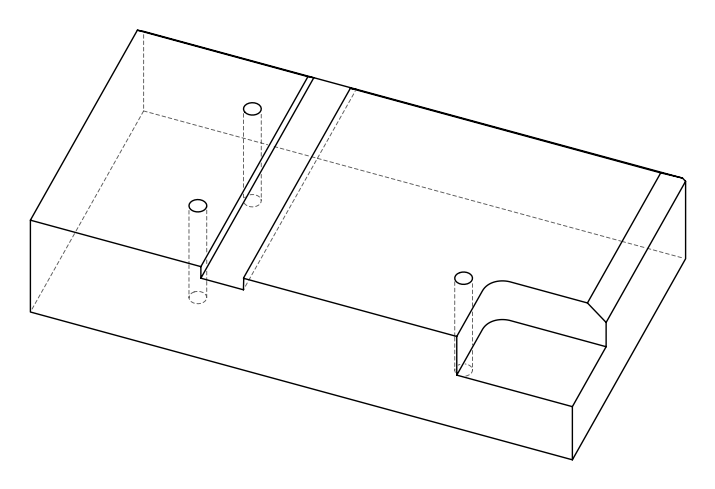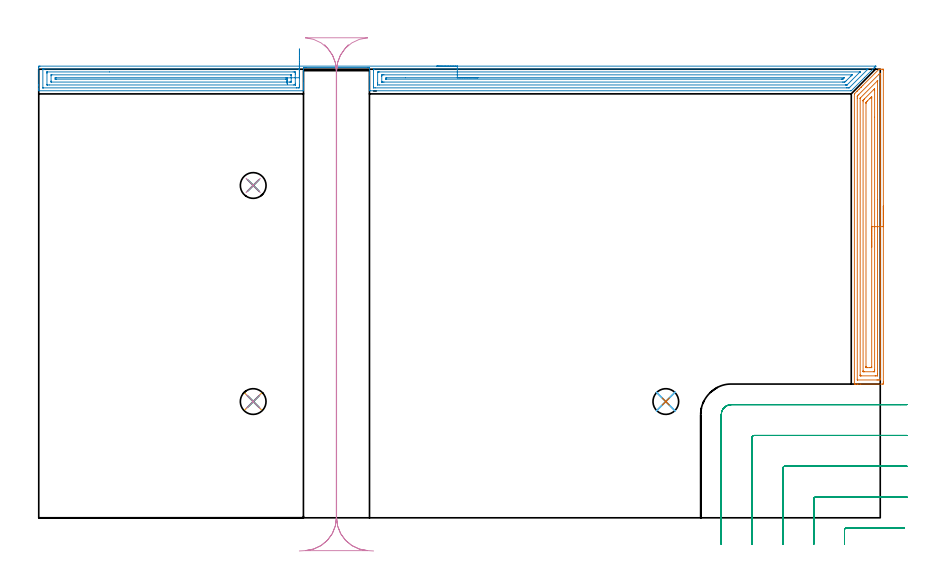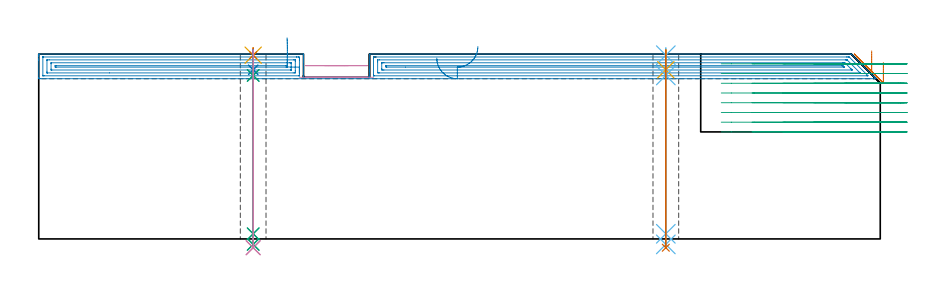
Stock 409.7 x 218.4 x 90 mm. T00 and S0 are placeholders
(PLAN: 16 operations, 12 tool changes, 35.4 min)
(1 AREA_MILL | FG_CHAMFER_SURFACE | UGT0205_001 | 6.25 min | 15940 mm3)
(2 AREA_MILL_1 | FG_CHAMFER_SURFACE_1 | UGT0205_001 | 15.43 min | 28674 mm3)
(3 MILL_CORNER_NOTCH_RECTANGULAR | CORNER_NOTCH_RECTANGULAR | UGT0201_094 | Follow Part, ap 5, ae 75% | 8.82 min | 213152 mm3)
(4 MILL_RECTANGULAR_SLOT | SLOT_RECTANGULAR | UGT0201_004 | Follow Part, ap 8, ae 75% | 2.28 min | 77035 mm3)
(5 SPOT_DRILL | STEP1HOLE | NXT0321_9005460120000 | 0.03 min | 11 mm3)
(6 SPOT_DRILL_1 | STEP1HOLE_1 | NXT0321_9005460120000 | 0.03 min | 3 mm3)
(7 SPOT_DRILL_2 | STEP1HOLE_2 | NXT0321_9005460120000 | 0.03 min | 4 mm3)
(8 DRILL_BLIND_HOLE_INTO_CENTER | STEP1HOLE | NXT0301_022 | 0.04 min | 116 mm3)
(9 GUN_DRILL_THROUGH_HOLE | STEP1HOLE | UGT0307_001 | 0.43 min | 1659 mm3)
(10 SPADE_DRILL_TO_ENLARGE_THROUGH_HOLE | STEP1HOLE | UGT0306_003 | 0.39 min | 9199 mm3)
(11 DRILL_BLIND_HOLE_INTO_CENTER_1 | STEP1HOLE_1 | NXT0301_022 | 0.04 min | 142 mm3)
(12 GUN_DRILL_THROUGH_HOLE_1 | STEP1HOLE_1 | UGT0307_001 | 0.43 min | 1586 mm3)
(13 SPADE_DRILL_TO_ENLARGE_THROUGH_HOLE_1 | STEP1HOLE_1 | UGT0306_003 | 0.39 min | 9272 mm3)
(14 DRILL_BLIND_HOLE_INTO_CENTER_2 | STEP1HOLE_2 | NXT0301_022 | 0.04 min | 145 mm3)
(15 GUN_DRILL_THROUGH_HOLE_2 | STEP1HOLE_2 | UGT0307_001 | 0.43 min | 1608 mm3)
(16 SPADE_DRILL_TO_ENLARGE_THROUGH_HOLE_2 | STEP1HOLE_2 | UGT0306_003 | 0.39 min | 9284 mm3)
(TOOL UGT0205_001 | Chamfer Mill 20 x 3 x 45 deg. | D20 FL50 Z2)
(TOOL UGT0201_094 | End mill 20 mm | D20 FL38 Z4)
(TOOL UGT0201_004 | End Mill 32 mm | D32 FL53 Z6)
(TOOL NXT0321_9005460120000 | NC Spot Drill, 142deg, 12mm, Carbide, Uncoated | D12 PA142 FL30 Z2)
(TOOL NXT0301_022 | Carbide Drill 5.1mm [860.1-0510-015A1-MM 2214] | D5.1 PA140 FL28 Z2)
(TOOL UGT0307_001 | Gun Drill 5 mm | D5 PA130 FL24 Z1)
(TOOL UGT0306_003 | Spade Drill 12.5mm | D12.5 PA132 FL10 Z2)
(OP 1 AREA_MILL)
G17 G21 G94 G90
T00 M6
G54
G17 G0 G90 X411.2 Y151.75 S1061 M3
G43 Z100. H0
Z85.9
G94 G1 Y151.712 Z85.028 F250.
Y151.598 Z84.163
Y151.409 Z83.312
Y151.147 Z82.48
Y150.813 Z81.674
Y150.41 Z80.9
Y149.941 Z80.164
Y149.41 Z79.472
Y148.821 Z78.829
Y148.178 Z78.24
Y147.486 Z77.708
Y146.75 Z77.24
Y145.976 Z76.837
Y145.17 Z76.503
Y144.338 Z76.241
Y143.486 Z76.052
Y142.622 Z75.938
Y141.75 Z75.9
Y66.176
X411.199 Y65.732 Z75.901
X411.195 Y65.287 Z75.903
X411.192 Y65.11 Z75.906
X410.757 Y65.1 Z76.341
X400.186 Z86.909
X398.788 Z88.308
X398.424 Z88.671
X397.697 Z89.403
X397.466 Z89.634
X397.101 Y65.105 Z89.99
X397.1 Y65.285 Z90.
Y206.142
X397.104 Y206.406 Z89.99
X397.289 Y206.589 Z89.81
X398.331 Y207.632 Z88.766
X398.424 Y207.726 Z88.672
X398.63 Y207.931 Z88.469
X398.684 Y207.984 Z88.416
X399.305 Y208.607 Z87.791
X399.525 Y208.825 Z87.575
X400.186 Y209.488 Z86.91
X400.369 Y209.669 Z86.73
X400.419 Y209.719 Z86.681
X401.067 Y210.368 Z86.03
X401.212 Y210.513 Z85.887
X408.995 Y218.295 Z78.103
X409.093 Y218.39 Z78.004
X409.122 Y218.395 Z77.975
X409.722 Y218.4 Z77.378
X410.029 Z77.07
X410.757 Z76.339
X411.119 Y218.399 Z75.977
X411.191 Y218.397 Z75.905
X411.196 Y218.215 Z75.904
X411.2 Y217.99 Z75.9
Y141.75
X409.786 Z77.314
X409.785 Y67.612 Z77.315
X409.784 Y67.52 Z77.316
X409.779 Y67.129 Z77.321
X409.4 Y67.109 Z77.7
X408.995 Y67.103 Z78.105
X408.528 Y67.1 Z78.572
X408.114 Z78.986
X398.611 Y67.101 Z88.489
X398.576 Y67.103 Z88.524
X398.541 Y67.109 Z88.559
X398.521 Y67.114 Z88.579
X398.52 Y67.142 Z88.58
X398.515 Y67.428 Z88.585
X398.514 Y204.353 Z88.586
X398.516 Y205.155 Z88.584
X398.518 Y205.248 Z88.582
X398.521 Y205.343 Z88.579
X398.585 Y205.424 Z88.515
X398.705 Y205.549 Z88.395
X398.856 Y205.704 Z88.244
X399.292 Y206.142 Z87.808
X409.129 Y215.98 Z77.971
X409.347 Y216.194 Z77.753
X409.51 Y216.351 Z77.59
X409.537 Y216.375 Z77.563
X409.587 Y216.39 Z77.513
X409.711 Y216.395 Z77.389
X409.743 Y216.394 Z77.357
X409.772 Y216.391 Z77.328
X409.779 Y216.342 Z77.321
X409.784 Y216.072 Z77.316
X409.785 Y215.98 Z77.315
X409.786 Y141.75 Z77.314
X408.372 Z78.728
X408.371 Y69.942 Z78.729
X408.369 Y69.309 Z78.731
X408.367 Y69.179 Z78.733
X408.365 Y69.121 Z78.735
X408.312 Y69.108 Z78.788
X408.114 Y69.104 Z78.986
X407.439 Y69.1 Z79.661
X407.233 Z79.867
X400.392 Z86.708
X400.186 Y69.104 Z86.914
X399.981 Y69.11 Z87.119
X399.935 Y69.115 Z87.165
X399.932 Y69.153 Z87.168
X399.93 Y69.222 Z87.17
X399.929 Y69.309 Z87.171
X399.928 Y69.571 Z87.172
X399.929 Y204.037 Z87.171
X399.93 Y204.195 Z87.17
X399.932 Y204.274 Z87.168
X399.935 Y204.31 Z87.165
X399.962 Y204.353 Z87.138
X400.072 Y204.469 Z87.028
X400.186 Y204.586 Z86.914
X408.277 Y212.677 Z78.823
X408.348 Y212.744 Z78.752
X408.369 Y212.76 Z78.731
Y212.759
X408.371 Y212.739 Z78.729
X408.372 Y154.997 Z78.728
Y141.75
X406.957 Z80.143
Y71.992
X406.955 Y71.38 Z80.145
X406.951 Y71.173 Z80.149
X406.949 Y71.11 Z80.151
X406.901 Y71.107 Z80.199
X406.791 Y71.104 Z80.309
X406.352 Y71.1 Z80.748
X401.948 Z85.152
X401.508 Y71.104 Z85.592
X401.399 Y71.107 Z85.701
X401.351 Y71.11 Z85.749
X401.349 Y71.147 Z85.751
X401.346 Y71.245 Z85.754
X401.343 Y71.712 Z85.757
Y202.565
X401.344 Y203.177 Z85.756
X401.347 Y203.248 Z85.753
X401.349 Y203.28 Z85.751
X401.364 Y203.303 Z85.736
X401.511 Y203.459 Z85.589
X401.73 Y203.68 Z85.37
X401.948 Y203.899 Z85.152
X406.612 Y208.562 Z80.488
X406.878 Y208.825 Z80.222
X406.9 Y208.84 Z80.2
X406.95 Y208.825 Z80.15
X406.954 Y208.555 Z80.146
X406.956 Y208.211 Z80.144
X406.957 Y195.022 Z80.143
Y141.75
X405.543 Z81.557
X405.542 Y73.489 Z81.558
X405.539 Y73.197 Z81.561
X405.536 Y73.118 Z81.564
X405.531 Y73.109 Z81.569
X405.513 Y73.105 Z81.587
X405.471 Y73.102 Z81.629
X405.261 Y73.1 Z81.839
X404.59 Z82.51
X403.499 Z83.601
X402.829 Y73.103 Z84.271
X402.785 Y73.106 Z84.315
X402.766 Y73.109 Z84.334
X402.762 Y73.271 Z84.338
X402.758 Y73.562 Z84.342
X402.757 Y73.708 Z84.343
Y201.816
X402.759 Y201.962 Z84.341
X402.764 Y202.249 Z84.336
X402.829 Y202.323 Z84.271
X402.946 Y202.446 Z84.154
X403.063 Y202.565 Z84.037
X403.389 Y202.89 Z83.711
X404.72 Y204.222 Z82.38
X405.164 Y204.665 Z81.936
X405.471 Y204.971 Z81.629
X405.517 Y205.012 Z81.583
X405.535 Y205.027 Z81.565
X405.538 Y204.864 Z81.562
X405.542 Y204.572 Z81.558
X405.543 Y204.426 Z81.557
Y141.75
Y140.878 Z81.595
Y140.013 Z81.709
Y139.162 Z81.898
Y138.33 Z82.16
Y137.524 Z82.494
Y136.75 Z82.897
Y136.014 Z83.365
Y135.322 Z83.896
Y134.679 Z84.486
Y134.09 Z85.129
Y133.558 Z85.821
Y133.09 Z86.557
Y132.687 Z87.331
Y132.353 Z88.137
Y132.091 Z88.969
Y131.902 Z89.82
Y131.788 Z90.685
Y131.75 Z91.557
G0 Z100.
M5
M2
(OP 2 AREA_MILL_1)
G17 G21 G94 G90
T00 M6
G54
G17 G0 G90 X193.8 Y219.9 S1061 M3
G43 Z100. H0
Z88.
G94 G1 X193.838 Z87.128 F250.
X193.952 Z86.264
X194.141 Z85.412
X194.403 Z84.58
X194.737 Z83.774
X195.14 Z83.
X195.608 Z82.264
X196.14 Z81.572
X196.729 Z80.929
X197.372 Z80.34
X198.064 Z79.808
X198.8 Z79.34
X199.574 Z78.937
X200.38 Z78.603
X201.212 Z78.341
X202.064 Z78.152
X202.928 Z78.038
X203.8 Z78.
X407.469
X407.505 Y219.897
X407.589 Y219.889 Z78.003
X407.552 Y219.849 Z78.045
X407.432 Y219.731 Z78.167
X407.275 Y219.572 Z78.323
X407.122 Y219.421 Z78.477
X406.985 Y219.284 Z78.614
X406.838 Y219.136 Z78.76
X406.695 Y218.994 Z78.903
X406.539 Y218.838 Z79.06
X406.402 Y218.699 Z79.196
X402.073 Y214.373 Z83.527
X395.72 Y208.021 Z89.878
X395.595 Y207.904 Z89.989
X395.375 Y207.9 Z90.
X161.377
X161.01 Y207.906 Z89.992
X161. Y208.177 Z89.722
Y215.346 Z82.554
Y216.082 Z81.813
Y216.45 Z81.445
Y218.883 Z79.011
Y218.975 Z78.925
Y219.2 Z78.7
X160.694
X160.484 Y219.195 Z78.695
X160.462 Y219.2 Z78.7
X160.459
X160.457 Y219.199 Z78.697
X160.454 Y219.195 Z78.693
X160.435 Y219.199 Z78.698
X160.43 Y219.198 Z78.696
X160.428 Y219.197 Z78.694
X160.425 Y219.199 Z78.695
X160.414 Y219.2 Z78.7
X160.39
X160.387 Y219.199 Z78.699
X160.167 Y219.2 Z78.695
X160.039 Z78.7
X130.107
X129.671 Y219.199 Z78.694
X129.624 Y219.2 Z78.699
X129.224 Y219.198 Z78.698
X129.097
X128.9
Y211.718 Z86.175
Y211.085 Z86.813
Y210.846 Z87.051
Y210.212 Z87.685
Y209.973 Z87.923
Y209.495 Z88.404
Y208.706 Z89.193
Y208.079 Z89.819
X128.898 Y207.988 Z89.904
X128.89 Y207.903 Z89.989
X128.778 Y207.9 Z90.
X0.168
X0.01 Y207.902 Z89.988
X0.002 Y208.022 Z89.87
X0. Y208.147 Z89.752
Y208.443 Z89.457
Y209.101 Z88.794
Y210.302 Z87.595
Y210.846 Z87.048
Y219.3 Z78.597
X0.003 Y219.572 Z78.325
X0.01 Y219.893 Z78.004
X0.281 Y219.898 Z78.001
X0.615 Y219.9 Z78.
X203.8
Y218.486 Z79.414
X403.217 Y218.485 Z79.415
X403.413
X403.635 Y218.482 Z79.418
X403.711 Y218.479 Z79.421
X403.678 Y218.44 Z79.46
X403.514 Y218.267 Z79.633
X403.413 Y218.163 Z79.737
X394.856 Y209.607 Z88.293
X394.731 Y209.483 Z88.417
X394.628 Y209.385 Z88.515
X394.56 Y209.322 Z88.578
X394.481 Y209.32 Z88.58
X394.26 Y209.317 Z88.583
X393.588 Y209.314 Z88.586
X393.37
X163.837
X163.163 Y209.317 Z88.583
X163.067 Y209.319 Z88.581
X163.017 Y209.321 Z88.579
X163.01 Y209.496 Z88.404
X163.003 Y209.814 Z88.086
X163.001 Y209.973 Z87.927
Y217.986 Z79.915
X163.003 Y218.145 Z79.755
X163.01 Y218.462 Z79.438
X163.022 Y218.48 Z79.42
X163.038 Y218.482 Z79.418
X163.079 Y218.484 Z79.416
X163.163 Y218.485 Z79.415
X163.382 Y218.486 Z79.414
X203.8
Y217.072 Z80.828
X399.72 Y217.071 Z80.829
X399.763 Y217.07 Z80.83
X399.84 Y217.067 Z80.833
X399.849 Y217.065 Z80.835
X399.846 Y217.055 Z80.845
X399.84 Y217.041 Z80.859
X399.797 Y216.996 Z80.904
X399.755 Y216.954 Z80.946
X393.618 Y210.817 Z87.083
X393.588 Y210.79 Z87.11
X393.534 Y210.745 Z87.155
X393.49 Y210.735 Z87.165
X393.395 Y210.733 Z87.167
X393.202 Y210.73 Z87.17
X392.815 Y210.729 Z87.171
X392.695 Y210.728 Z87.172
X165.842 Y210.729 Z87.171
X165.064 Y210.733 Z87.167
X165.038 Y210.735 Z87.165
X165.008 Y210.788 Z87.112
X165.005 Y210.846 Z87.054
X165. Y211.669 Z86.231
X165.001 Y216.903 Z80.997
X165.003 Y216.954 Z80.946
X165.01 Y217.05 Z80.85
X165.362 Y217.065 Z80.835
X165.602 Y217.069 Z80.831
X165.723 Y217.071 Z80.829
X203.8 Y217.072 Z80.828
Y215.657 Z82.243
X395.809
X395.902 Y215.656 Z82.244
X395.938 Y215.654 Z82.246
X395.982 Y215.651 Z82.249
X395.961 Y215.621 Z82.279
X395.906 Y215.562 Z82.338
X395.56 Y215.209 Z82.691
X395.469 Y215.117 Z82.783
X393.262 Y212.91 Z84.99
X392.942 Y212.591 Z85.309
X392.819 Y212.47 Z85.43
X392.695 Y212.35 Z85.55
X392.473 Y212.15 Z85.75
X392.257 Y212.147 Z85.753
X391.802 Y212.144 Z85.756
X391.368 Y212.143 Z85.757
X168.087
X167.629 Y212.144 Z85.756
X167.19 Y212.147 Z85.753
X167.034 Y212.15 Z85.75
X167.01 Y212.161 Z85.739
X167.006 Y212.216 Z85.684
X167.001 Y212.331 Z85.569
Y214.95 Z82.95
X167.004 Y215.209 Z82.691
X167.01 Y215.516 Z82.384
X167.026 Y215.65 Z82.25
X167.174 Y215.653 Z82.247
X167.629 Y215.656 Z82.244
X168.063 Y215.657 Z82.243
X203.8
Y214.243 Z83.657
X391.802
X391.899 Y214.241 Z83.659
X392.073 Y214.236 Z83.664
X392.122 Y214.23 Z83.67
X392.111 Y214.217 Z83.683
X392.021 Y214.122 Z83.778
X391.904 Y214.002 Z83.898
X391.802 Y213.9 Z84.
X391.581 Y213.68 Z84.22
X391.499 Y213.6 Z84.3
X391.468 Y213.574 Z84.326
X391.452 Y213.564 Z84.336
X391.434 Y213.562 Z84.338
X391.344 Y213.559 Z84.341
X390.981 Y213.557 Z84.343
X390.909
X169.319 Y213.558 Z84.342
X169.041 Y213.563 Z84.337
X169.014 Y213.564 Z84.336
X169.009 Y213.583 Z84.317
X169.003 Y213.617 Z84.283
X169.002 Y213.651 Z84.249
Y213.867 Z84.033
X169.01 Y214.226 Z83.674
X169.377 Y214.241 Z83.659
X169.415 Y214.242 Z83.658
X178.609 Y214.243 Z83.657
X203.8
X204.672 Z83.695
X205.536 Z83.809
X206.388 Z83.998
X207.22 Z84.26
X208.026 Z84.594
X208.8 Z84.997
X209.536 Z85.465
X210.228 Z85.996
X210.871 Z86.586
X211.46 Z87.229
X211.992 Z87.921
X212.46 Z88.657
X212.863 Z89.431
X213.197 Z90.237
X213.459 Z91.069
X213.648 Z91.92
X213.762 Z92.785
X213.8 Z93.657
G0 Z100.
X126.9 Y228.385
Z83.657
G1 Y227.742 Z83.068
Y227.05 Z82.537
Y226.314 Z82.068
Y225.54 Z81.665
Y224.734 Z81.331
Y223.902 Z81.069
Y223.05 Z80.88
Y222.185 Z80.766
Y221.314 Z80.728
Y220.442 Z80.766
Y219.577 Z80.88
Y218.726 Z81.069
Y217.894 Z81.331
Y217.088 Z81.665
Y216.314 Z82.068
Y215.578 Z82.537
Y214.886 Z83.068
Y214.243 Z83.657
Y210.846 Z87.054
Y210.499 Z87.401
X126.897 Y209.973 Z87.927
X126.891 Y209.635 Z88.265
X126.873 Y209.321 Z88.579
X126.545 Y209.317 Z88.583
X126.325 Y209.315 Z88.585
X125.652 Y209.314 Z88.586
X125.433
X2.182
X2.051 Y209.316 Z88.584
X2.019 Y209.318 Z88.582
X2.011 Y209.321 Z88.579
X2.007 Y209.328 Z88.572
X2.003 Y209.356 Z88.544
X2. Y209.492 Z88.408
Y218.218 Z79.682
X2.003 Y218.349 Z79.551
X2.008 Y218.453 Z79.447
X2.01 Y218.48 Z79.42
X2.023 Y218.481 Z79.419
X2.064 Y218.483 Z79.417
X2.401 Y218.485 Z79.415
X2.62 Y218.486 Z79.414
X126.545 Y218.485 Z79.415
X126.765 Y218.484 Z79.416
X126.869 Y218.48 Z79.42
X126.888 Y218.479 Z79.421
X126.893 Y218.468 Z79.432
X126.896 Y218.451 Z79.449
X126.899 Y218.353 Z79.547
X126.9 Y214.243 Z83.657
X124.9
Y211.58 Z86.32
X124.899 Y210.846 Z87.054
X124.896 Y210.777 Z87.123
X124.891 Y210.744 Z87.156
X124.888 Y210.735 Z87.165
X124.874 Y210.733 Z87.167
X124.759 Y210.73 Z87.17
X123.986 Y210.728 Z87.172
X5.08
X4.306 Y210.73 Z87.17
X4.187 Y210.732 Z87.168
X4.068 Y210.735 Z87.165
X4.009 Y210.742 Z87.158
X4.006 Y210.785 Z87.115
X4.003 Y210.846 Z87.054
X4. Y211.028 Z86.872
Y216.264 Z81.636
X4.004 Y216.954 Z80.946
X4.008 Y217.045 Z80.855
X4.01 Y217.063 Z80.837
X4.029 Y217.066 Z80.834
X4.07 Y217.069 Z80.831
X4.187 Y217.071 Z80.829
X34.463 Y217.072 Z80.828
X123.866 Y217.071 Z80.829
X124.64 Y217.07 Z80.83
X124.759 Y217.068 Z80.832
X124.87 Y217.065 Z80.835
X124.89 Y216.954 Z80.946
X124.896 Y216.82 Z81.08
X124.9 Y216.082 Z81.818
Y215.944 Z81.956
Y214.243 Z83.657
X122.9
X122.899 Y212.591 Z85.309
X122.89 Y212.191 Z85.709
X122.886 Y212.149 Z85.751
X122.813 Y212.147 Z85.753
X122.691 Y212.144 Z85.756
X122.538 Y212.143 Z85.757
X122.079
X6.135
X6.093 Y212.144 Z85.756
X6.051 Y212.146 Z85.754
X6.022 Y212.149 Z85.751
X6.01 Y212.178 Z85.722
X6. Y212.565 Z85.335
Y212.591 Z85.309
Y215.209 Z82.691
X6.01 Y215.632 Z82.269
X6.012 Y215.651 Z82.249
X6.051 Y215.653 Z82.247
X6.132 Y215.655 Z82.245
X6.255 Y215.657 Z82.243
X6.408
X122.789
X122.834 Y215.656 Z82.244
X122.881 Y215.652 Z82.248
X122.89 Y215.651 Z82.249
X122.893 Y215.636 Z82.264
X122.897 Y215.597 Z82.303
X122.9 Y215.28 Z82.62
Y214.243 Z83.657
X120.899 Y214.155 Z83.745
X120.898 Y213.745 Z84.155
X120.893 Y213.604 Z84.296
X120.891 Y213.568 Z84.332
X120.819 Y213.564 Z84.336
X120.644 Y213.561 Z84.339
X120.293 Y213.557 Z84.343
X120.198
X8.557
X8.225 Y213.558 Z84.342
X8.059 Y213.56 Z84.34
X8.02 Y213.563 Z84.337
X8.01 Y213.566 Z84.334
X8.007 Y213.58 Z84.32
X8.004 Y213.633 Z84.267
X8.002 Y214.1 Z83.8
X8.006 Y214.176 Z83.724
X8.01 Y214.227 Z83.673
X8.04 Y214.236 Z83.664
X8.653 Y214.243 Z83.657
X120.389
X120.714 Y214.241 Z83.659
X120.875 Y214.238 Z83.662
X120.888 Y214.236 Z83.664
X120.892 Y214.226 Z83.674
X120.897 Y214.197 Z83.703
X120.899 Y214.155 Z83.745
X120.925 Y213.566 Z84.388
X120.948 Y213.035 Z85.08
X120.969 Y212.567 Z85.815
X120.986 Y212.164 Z86.589
X121.001 Y211.83 Z87.395
X121.013 Y211.567 Z88.226
X121.021 Y211.378 Z89.078
X121.026 Y211.264 Z89.943
X121.028 Y211.226 Z90.815
X121.026 Y211.263 Z91.686
X121.021 Y211.377 Z92.551
X121.013 Y211.565 Z93.403
X121.001 Y211.826 Z94.235
X120.987 Y212.16 Z95.041
X120.969 Y212.562 Z95.815
X120.948 Y213.03 Z96.551
X120.925 Y213.56 Z97.244
X120.899 Y214.148 Z97.887
G0 Z100.
M5
M2
(OP 3 MILL_CORNER_NOTCH_RECTANGULAR)
G17 G21 G94 G90
T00 M6
G54
G17 G0 G90 X421.417 Y-4.9 S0 M3
G43 Z100. H0
Z85.262
G94 G1 X418.417 F250.
X393.294 F500.
G3 X392.3 Y-5.894 R1.
G1 Y-10.
Y-13. F250.
G0 Z100.
X422.7 Y10.1
Z85.262
G1 X419.7
X378.295 F500.
G3 X377.3 Y9.105 R1.
G1 Y-10.
Y-13. F250.
G0 Z100.
X422.7 Y25.1
Z85.262
G1 X419.7
X363.295 F500.
G3 X362.3 Y24.105 R1.
G1 Y-10.
Y-13. F250.
G0 Z100.
X422.7 Y40.1
Z85.262
G1 X419.7
X348.295 F500.
G3 X347.3 Y39.105 R1.
G1 Y-10.
Y-13. F250.
G0 Z100.
X422.7 Y55.1
Z85.262
G1 X419.7
X337.2 F500.
G3 X332.3 Y50.2 R4.9
G1 Y-10.
Y-13. F250.
G0 Z100.
X421.417 Y-4.9
Z80.525
G1 X418.417
X393.294 F500.
G3 X392.3 Y-5.894 R1.
G1 Y-10.
Y-13. F250.
G0 Z100.
X422.7 Y10.1
Z80.525
G1 X419.7
X378.295 F500.
G3 X377.3 Y9.105 R1.
G1 Y-10.
Y-13. F250.
G0 Z100.
X422.7 Y25.1
Z80.525
G1 X419.7
X363.295 F500.
G3 X362.3 Y24.105 R1.
G1 Y-10.
Y-13. F250.
G0 Z100.
X422.7 Y40.1
Z80.525
G1 X419.7
X348.295 F500.
G3 X347.3 Y39.105 R1.
G1 Y-10.
Y-13. F250.
G0 Z100.
X422.7 Y55.1
Z80.525
G1 X419.7
X337.2 F500.
G3 X332.3 Y50.2 R4.9
G1 Y-10.
Y-13. F250.
G0 Z100.
X421.417 Y-4.9
Z75.787
G1 X418.417
X393.294 F500.
G3 X392.3 Y-5.894 R1.
G1 Y-10.
Y-13. F250.
G0 Z100.
X422.7 Y10.1
Z75.787
G1 X419.7
X378.295 F500.
G3 X377.3 Y9.105 R1.
G1 Y-10.
Y-13. F250.
G0 Z100.
X422.7 Y25.1
Z75.787
G1 X419.7
X363.295 F500.
G3 X362.3 Y24.105 R1.
G1 Y-10.
Y-13. F250.
G0 Z100.
X422.7 Y40.1
Z75.787
G1 X419.7
X348.295 F500.
G3 X347.3 Y39.105 R1.
G1 Y-10.
Y-13. F250.
G0 Z100.
X422.7 Y55.1
Z75.787
G1 X419.7
X337.2 F500.
G3 X332.3 Y50.2 R4.9
G1 Y-10.
Y-13. F250.
G0 Z100.
X421.417 Y-4.9
Z71.05
G1 X418.417
X393.294 F500.
G3 X392.3 Y-5.894 R1.
G1 Y-10.
Y-13. F250.
G0 Z100.
X422.7 Y10.1
Z71.05
G1 X419.7
X378.295 F500.
G3 X377.3 Y9.105 R1.
G1 Y-10.
Y-13. F250.
G0 Z100.
X422.7 Y25.1
Z71.05
G1 X419.7
X363.295 F500.
G3 X362.3 Y24.105 R1.
G1 Y-10.
Y-13. F250.
G0 Z100.
X422.7 Y40.1
Z71.05
G1 X419.7
X348.295 F500.
G3 X347.3 Y39.105 R1.
G1 Y-10.
Y-13. F250.
G0 Z100.
X422.7 Y55.1
Z71.05
G1 X419.7
X337.2 F500.
G3 X332.3 Y50.2 R4.9
G1 Y-10.
Y-13. F250.
G0 Z100.
X421.417 Y-4.9
Z66.312
G1 X418.417
X393.294 F500.
G3 X392.3 Y-5.894 R1.
G1 Y-10.
Y-13. F250.
G0 Z100.
X422.7 Y10.1
Z66.312
G1 X419.7
X378.295 F500.
G3 X377.3 Y9.105 R1.
G1 Y-10.
Y-13. F250.
G0 Z100.
X422.7 Y25.1
Z66.312
G1 X419.7
X363.295 F500.
G3 X362.3 Y24.105 R1.
G1 Y-10.
Y-13. F250.
G0 Z100.
X422.7 Y40.1
Z66.312
G1 X419.7
X348.295 F500.
G3 X347.3 Y39.105 R1.
G1 Y-10.
Y-13. F250.
G0 Z100.
X422.7 Y55.1
Z66.312
G1 X419.7
X337.2 F500.
G3 X332.3 Y50.2 R4.9
G1 Y-10.
Y-13. F250.
G0 Z100.
X421.417 Y-4.9
Z61.575
G1 X418.417
X393.294 F500.
G3 X392.3 Y-5.894 R1.
G1 Y-10.
Y-13. F250.
G0 Z100.
X422.7 Y10.1
Z61.575
G1 X419.7
X378.295 F500.
G3 X377.3 Y9.105 R1.
G1 Y-10.
Y-13. F250.
G0 Z100.
X422.7 Y25.1
Z61.575
G1 X419.7
X363.295 F500.
G3 X362.3 Y24.105 R1.
G1 Y-10.
Y-13. F250.
G0 Z100.
X422.7 Y40.1
Z61.575
G1 X419.7
X348.295 F500.
G3 X347.3 Y39.105 R1.
G1 Y-10.
Y-13. F250.
G0 Z100.
X422.7 Y55.1
Z61.575
G1 X419.7
X337.2 F500.
G3 X332.3 Y50.2 R4.9
G1 Y-10.
Y-13. F250.
G0 Z100.
X421.417 Y-4.9
Z56.837
G1 X418.417
X393.294 F500.
G3 X392.3 Y-5.894 R1.
G1 Y-10.
Y-13. F250.
G0 Z100.
X422.7 Y10.1
Z56.837
G1 X419.7
X378.295 F500.
G3 X377.3 Y9.105 R1.
G1 Y-10.
Y-13. F250.
G0 Z100.
X422.7 Y25.1
Z56.837
G1 X419.7
X363.295 F500.
G3 X362.3 Y24.105 R1.
G1 Y-10.
Y-13. F250.
G0 Z100.
X422.7 Y40.1
Z56.837
G1 X419.7
X348.295 F500.
G3 X347.3 Y39.105 R1.
G1 Y-10.
Y-13. F250.
G0 Z100.
X422.7 Y55.1
Z56.837
G1 X419.7
X337.2 F500.
G3 X332.3 Y50.2 R4.9
G1 Y-10.
Y-13. F250.
G0 Z100.
X421.417 Y-4.9
Z52.1
G1 X418.417
X393.294 F500.
G3 X392.3 Y-5.894 R1.
G1 Y-10.
Y-13. F250.
G0 Z100.
X422.7 Y10.1
Z52.1
G1 X419.7
X378.295 F500.
G3 X377.3 Y9.105 R1.
G1 Y-10.
Y-13. F250.
G0 Z100.
X422.7 Y25.1
Z52.1
G1 X419.7
X363.295 F500.
G3 X362.3 Y24.105 R1.
G1 Y-10.
Y-13. F250.
G0 Z100.
X422.7 Y40.1
Z52.1
G1 X419.7
X348.295 F500.
G3 X347.3 Y39.105 R1.
G1 Y-10.
Y-13. F250.
G0 Z100.
X422.7 Y55.1
Z52.1
G1 X419.7
X337.2 F500.
G3 X332.3 Y50.2 R4.9
G1 Y-10.
Y-13. F250.
G0 Z100.
M5
M2
(OP 4 MILL_RECTANGULAR_SLOT)
G17 G21 G94 G90
T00 M6
G54
G17 G0 G90 X139.161 Y230.338 S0 M3
G43 Z100. H0
Z84.35
G94 G1 X141.102 Y228.05 F250.
G2 X144.9 Y217.7 R16. F500.
G1 Y0.
G2 X129.879 Y-15.97 R16.
G1 Y-16.
X160.021
Y-15.97
G2 X145. Y0. R16.
G1 Y217.7
G2 X148.798 Y228.05 R16.
G1 X150.739 Y230.338 F250.
G0 Z100.
X163.015 Y-16.154
Z78.7
G1 X160.021 Y-15.97
G2 X145. Y0. R16. F500.
G1 Y217.7
G2 X159.986 Y233.668 R16.
G1 Y233.698
X159.865 Y233.699
X129.897
Y233.669
G2 X144.9 Y217.7 R16.
G1 Y0.
G2 X129.879 Y-15.97 R16.
G1 X126.885 Y-16.154 F250.
G0 Z100.
M5
M2
(OP 5 SPOT_DRILL)
G17 G21 G94 G90
T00 M6
G54
G17 G0 G90 X104.4 Y56.6 S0 M3
G43 Z100. H0
G94 G81 G98 Z89.453 F250. R93.
G80
M5
M2
(OP 6 SPOT_DRILL_1)
G17 G21 G94 G90
T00 M6
G54
G17 G0 G90 X305.3 Y56.6 S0 M3
G43 Z100. H0
G94 G81 G98 Z89.453 F250. R93.
G80
M5
M2
(OP 7 SPOT_DRILL_2)
G17 G21 G94 G90
T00 M6
G54
G17 G0 G90 X104.4 Y161.8 S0 M3
G43 Z100. H0
G94 G81 G98 Z89.453 F250. R93.
G80
M5
M2
(OP 8 DRILL_BLIND_HOLE_INTO_CENTER)
G17 G21 G94 G90
T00 M6
G54
G17 G0 G90 X104.4 Y56.6 S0 M3
G43 Z100. H1
G94 G81 G98 Z82.35 F250. R92.
G80
M5
M2
(OP 9 GUN_DRILL_THROUGH_HOLE)
G17 G21 G94 G90
T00 M6
G54
G17 G0 G90 X104.4 Y56.6 M8
G43 Z100. H0
Z89.927
S716 M3
G94 G1 Z79.594 F125. M26
G4 X.084
Z2.5 F250.
G4 X.084
Z-2.666 F125.
G4 X.084
M5
M9
G0 Z89.927
Z100.
M2
(OP 10 SPADE_DRILL_TO_ENLARGE_THROUGH_HOLE)
G17 G21 G94 G90
T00 M6
G54
G17 G0 G90 X104.4 Y56.6 S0 M3
G43 Z100. H0
G94 G73 G98 Z-4.283 F250. Q11.785 R92.
G80
M5
M2
(OP 11 DRILL_BLIND_HOLE_INTO_CENTER_1)
G17 G21 G94 G90
T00 M6
G54
G17 G0 G90 X305.3 Y56.6 S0 M3
G43 Z100. H1
G94 G81 G98 Z82.35 F250. R92.
G80
M5
M2
(OP 12 GUN_DRILL_THROUGH_HOLE_1)
G17 G21 G94 G90
T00 M6
G54
G17 G0 G90 X305.3 Y56.6 M8
G43 Z100. H0
Z89.927
S716 M3
G94 G1 Z79.594 F125. M26
G4 X.084
Z2.5 F250.
G4 X.084
Z-2.666 F125.
G4 X.084
M5
M9
G0 Z89.927
Z100.
M2
(OP 13 SPADE_DRILL_TO_ENLARGE_THROUGH_HOLE_1)
G17 G21 G94 G90
T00 M6
G54
G17 G0 G90 X305.3 Y56.6 S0 M3
G43 Z100. H0
G94 G73 G98 Z-4.283 F250. Q11.785 R92.
G80
M5
M2
(OP 14 DRILL_BLIND_HOLE_INTO_CENTER_2)
G17 G21 G94 G90
T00 M6
G54
G17 G0 G90 X104.4 Y161.8 S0 M3
G43 Z100. H1
G94 G81 G98 Z82.35 F250. R92.
G80
M5
M2
(OP 15 GUN_DRILL_THROUGH_HOLE_2)
G17 G21 G94 G90
T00 M6
G54
G17 G0 G90 X104.4 Y161.8 M8
G43 Z100. H0
Z89.927
S716 M3
G94 G1 Z79.594 F125. M26
G4 X.084
Z2.5 F250.
G4 X.084
Z-2.666 F125.
G4 X.084
M5
M9
G0 Z89.927
Z100.
M2
(OP 16 SPADE_DRILL_TO_ENLARGE_THROUGH_HOLE_2)
G17 G21 G94 G90
T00 M6
G54
G17 G0 G90 X104.4 Y161.8 S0 M3
G43 Z100. H0
G94 G73 G98 Z-4.283 F250. Q11.785 R92.
G80
M5
M2
